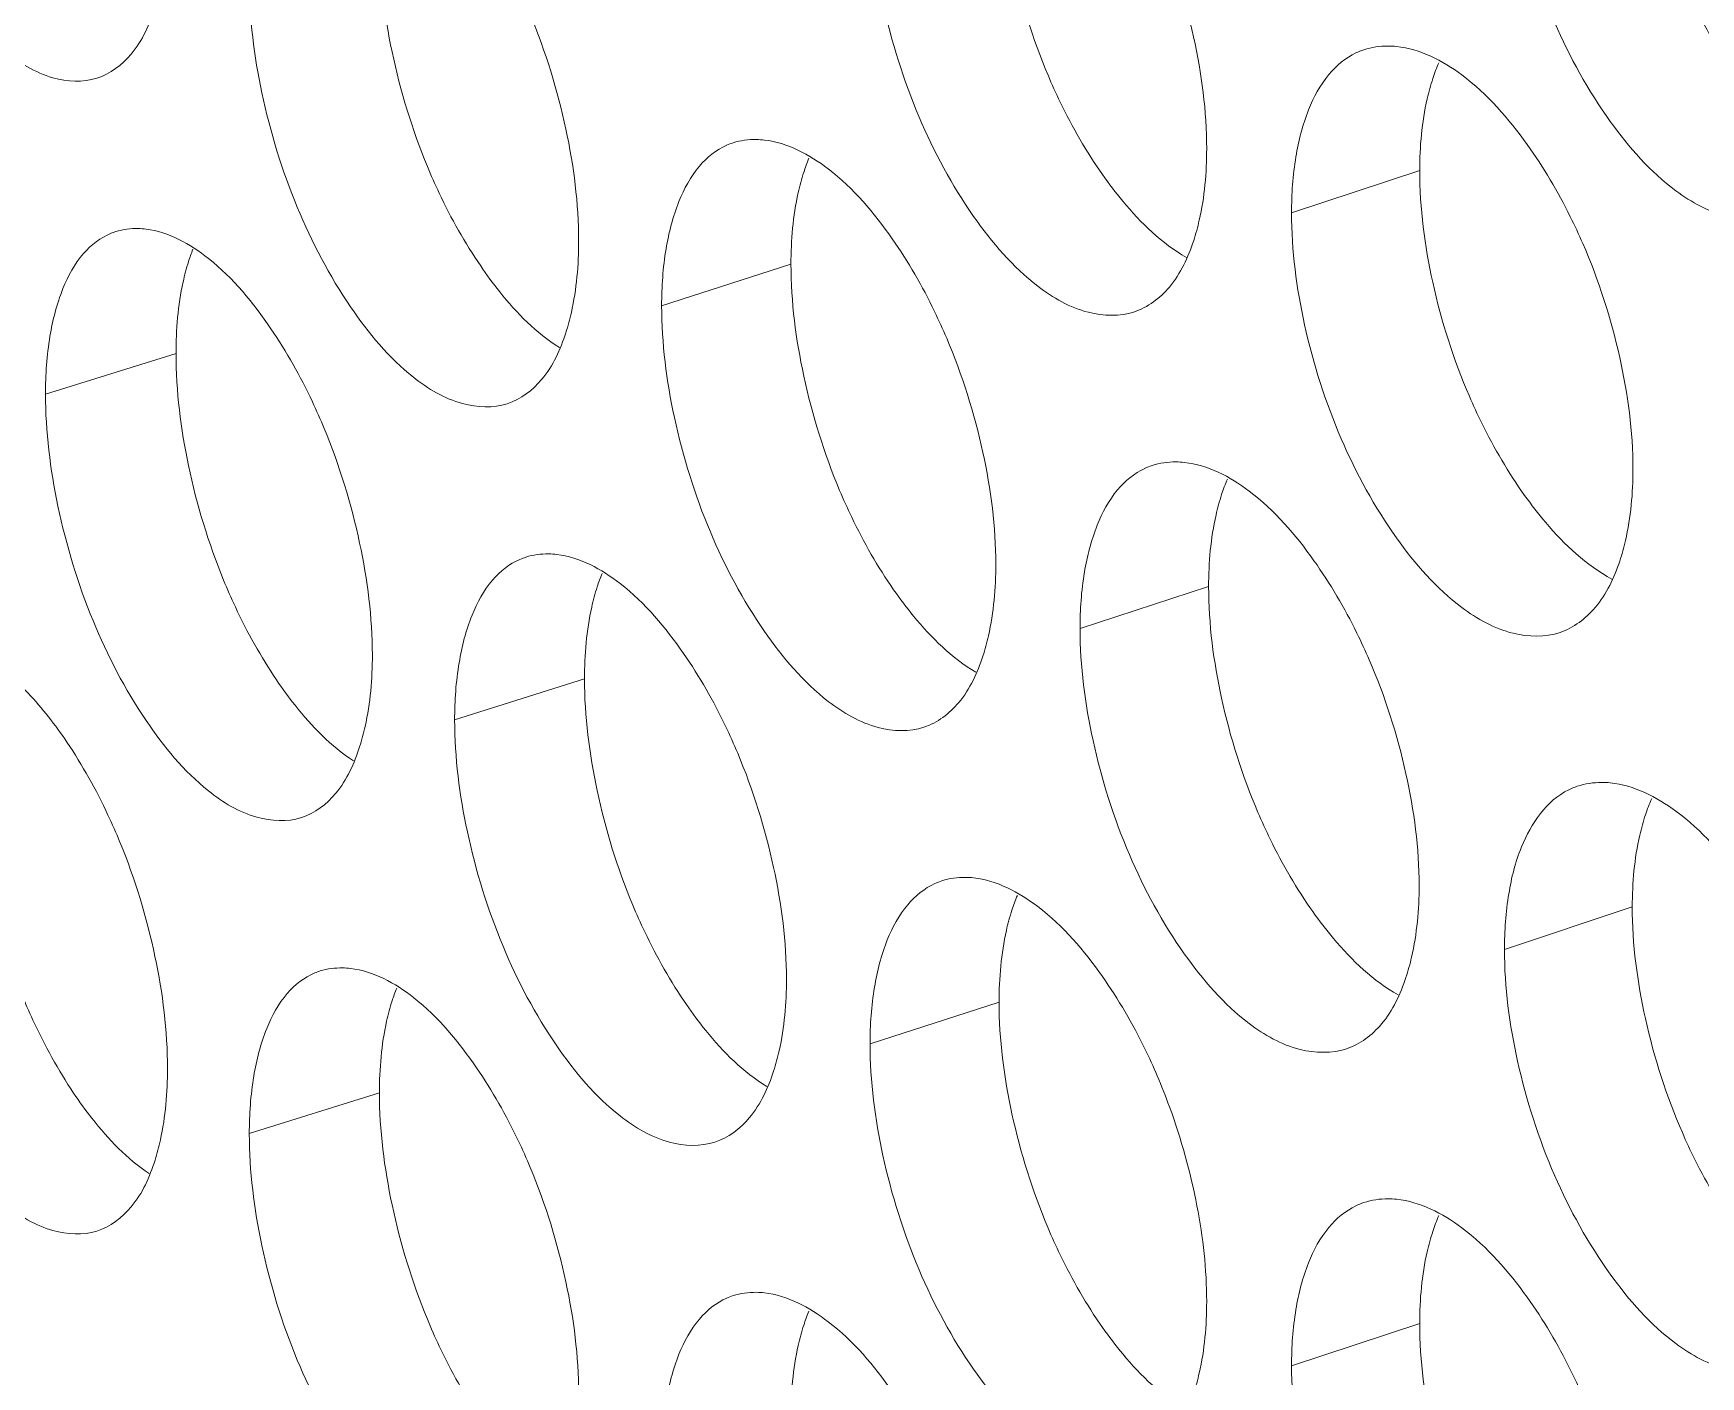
# Model space of a CAD drawing. Header units: millimetres. Extents: x 1177 to 4147, y 93 to 2194.
# Drawn here: x 2502.84 to 2514.23, y 1053.9 to 1063.08 of the extents above; entities that cross this region are included whole.
import ezdxf

# ---------------------------------------------------------------- set-up
doc = ezdxf.new("R2010")
doc.units = ezdxf.units.MM
doc.header["$LTSCALE"] = 0.1
doc.layers.get('0').update_dxf_attribs({"lineweight": 13})
doc.layers.add('标注', color=251, linetype='Continuous', lineweight=9)

# ---------------------------------------------------------------- blocks, each defined once
blk = doc.blocks.new('02')
at = {"layer": '标注'}
for p, q in [((4358.144, 1108.614), (4356.893, 1108.201)), ((4358.144, 1108.614), (4356.893, 1108.201)), ((4352.008, 1107.7), (4350.746, 1107.295)), ((4346.007, 1106.829), (4344.733, 1106.433)), ((4356.084, 1104.555), (4354.829, 1104.144)), ((4349.993, 1103.655), (4348.726, 1103.253)), ((4360.218, 1101.429), (4358.971, 1101.012)), ((4354.039, 1100.5), (4352.78, 1100.092)), ((4347.992, 1099.615), (4346.722, 1099.216)), ((4358.144, 1097.364), (4356.893, 1096.951))]:
    blk.add_line(p, q, dxfattribs=at)
for centre, radius, start, end in [((4357.817, 1109.139), 0.689, 108.3587, 115.3644), ((4357.817, 1109.139), 0.689, 108.3587, 115.3644), ((4351.646, 1108.256), 0.661, 107.8363, 113.7), ((4353.87, 1108.037), 1.825, 157.5283, 162.138), ((4345.609, 1107.415), 0.633, 107.3212, 111.9576), ((4347.904, 1107.164), 1.862, 158.5276, 162.4554), ((4355.745, 1105.09), 0.68, 108.1838, 114.818), ((4349.619, 1104.221), 0.651, 107.6638, 113.1281), ((4351.866, 1103.991), 1.837, 157.8589, 162.2429), ((4359.904, 1101.943), 0.699, 108.5345, 115.9025), ((4353.688, 1101.045), 0.67, 108.0096, 114.2633), ((4355.89, 1100.838), 1.814, 157.2003, 162.034), ((4347.607, 1100.191), 0.642, 107.4921, 112.5473), ((4349.877, 1099.95), 1.849, 158.192, 162.3487), ((4350.072, 1097.425), 5.992, 20.0336, 23.1528), ((4357.817, 1097.889), 0.689, 108.3587, 115.3644), ((4351.646, 1097.006), 0.661, 107.8363, 113.7), ((4353.87, 1096.787), 1.825, 157.5283, 162.138)]:
    blk.add_arc(centre, radius, start, end, dxfattribs=at)
for points, knots in [([(4358.971, 1112.262), (4358.971, 1111.896), (4359.072, 1111.14), (4359.418, 1110.063), (4359.938, 1109.123), (4360.395, 1108.602), (4360.644, 1108.417)], [0, 0, 0, 0, 0.254863, 0.526363, 0.783591, 1, 1, 1, 1]), ([(4354.039, 1111.75), (4354.039, 1111.384), (4354.138, 1110.628), (4354.365, 1109.903), (4354.517, 1109.544)], [0, 0, 0, 0, 0.484416, 1, 1, 1, 1]), ([(4354.039, 1111.75), (4354.039, 1111.384), (4354.138, 1110.628), (4354.365, 1109.903), (4354.517, 1109.544)], [0, 0, 0, 0, 0.484416, 1, 1, 1, 1]), ([(4352.78, 1111.342), (4352.78, 1110.976), (4352.879, 1110.22), (4353.217, 1109.142), (4353.725, 1108.198), (4354.173, 1107.673), (4354.418, 1107.485)], [0, 0, 0, 0, 0.255445, 0.527438, 0.784592, 1, 1, 1, 1]), ([(4352.78, 1111.342), (4352.78, 1110.976), (4352.879, 1110.22), (4353.217, 1109.142), (4353.725, 1108.198), (4354.173, 1107.673), (4354.418, 1107.485)], [0, 0, 0, 0, 0.255445, 0.527438, 0.784592, 1, 1, 1, 1]), ([(4356.065, 1108.827), (4356.065, 1109.193), (4355.965, 1109.949), (4355.735, 1110.673), (4355.582, 1111.031)], [0, 0, 0, 0, 0.484243, 1, 1, 1, 1]), ([(4356.065, 1108.827), (4356.065, 1109.193), (4355.965, 1109.949), (4355.735, 1110.673), (4355.582, 1111.031)], [0, 0, 0, 0, 0.484243, 1, 1, 1, 1]), ([(4347.992, 1110.865), (4347.992, 1110.498), (4348.089, 1109.742), (4348.311, 1109.015), (4348.46, 1108.655)], [0, 0, 0, 0, 0.484532, 1, 1, 1, 1]), ([(4346.722, 1110.466), (4346.722, 1110.099), (4346.819, 1109.343), (4347.149, 1108.263), (4347.646, 1107.316), (4348.084, 1106.787), (4348.324, 1106.597)], [0, 0, 0, 0, 0.256026, 0.528509, 0.78559, 1, 1, 1, 1]), ([(4360.707, 1110.476), (4360.745, 1110.388), (4360.901, 1110.053), (4361.09, 1109.733), (4361.249, 1109.511)], [0, 0, 0, 0, 0.2597, 1, 1, 1, 1]), ([(4345.235, 1109.515), (4345.365, 1109.556), (4345.625, 1109.756), (4345.75, 1110.044), (4345.802, 1110.207)], [0, 0, 0, 0, 0.444646, 1, 1, 1, 1]), ([(4349.936, 1107.928), (4349.936, 1108.294), (4349.838, 1109.05), (4349.614, 1109.775), (4349.463, 1110.135)], [0, 0, 0, 0, 0.48436, 1, 1, 1, 1]), ([(4344.336, 1109.779), (4344.475, 1109.667), (4344.755, 1109.492), (4345.098, 1109.473), (4345.235, 1109.515)], [0, 0, 0, 0, 0.555309, 1, 1, 1, 1]), ([(4357.522, 1109.762), (4357.42, 1109.713), (4357.225, 1109.549), (4357.034, 1109.188), (4356.916, 1108.726), (4356.893, 1108.384), (4356.893, 1108.201)], [0, 0, 0, 0, 0.192296, 0.418401, 0.687759, 1, 1, 1, 1]), ([(4357.522, 1109.762), (4357.42, 1109.713), (4357.225, 1109.549), (4357.034, 1109.188), (4356.916, 1108.726), (4356.893, 1108.384), (4356.893, 1108.201)], [0, 0, 0, 0, 0.192296, 0.418401, 0.687759, 1, 1, 1, 1]), ([(4357.918, 1109.825), (4357.89, 1109.828), (4357.784, 1109.834), (4357.675, 1109.818), (4357.6, 1109.793)], [0, 0, 0, 0, 0.258817, 1, 1, 1, 1]), ([(4357.918, 1109.825), (4357.89, 1109.828), (4357.784, 1109.834), (4357.675, 1109.818), (4357.6, 1109.793)], [0, 0, 0, 0, 0.258817, 1, 1, 1, 1]), ([(4359.192, 1108.869), (4359.011, 1109.121), (4358.656, 1109.537), (4358.148, 1109.801), (4357.918, 1109.825)], [0, 0, 0, 0, 0.572892, 1, 1, 1, 1]), ([(4359.192, 1108.869), (4359.011, 1109.121), (4358.656, 1109.537), (4358.148, 1109.801), (4357.918, 1109.825)], [0, 0, 0, 0, 0.572892, 1, 1, 1, 1]), ([(4354.517, 1109.544), (4354.554, 1109.456), (4354.707, 1109.12), (4354.891, 1108.799), (4355.048, 1108.575)], [0, 0, 0, 0, 0.259967, 1, 1, 1, 1]), ([(4354.517, 1109.544), (4354.554, 1109.456), (4354.707, 1109.12), (4354.891, 1108.799), (4355.048, 1108.575)], [0, 0, 0, 0, 0.259967, 1, 1, 1, 1]), ([(4358.272, 1109.512), (4358.25, 1109.447), (4358.17, 1109.154), (4358.144, 1108.849), (4358.144, 1108.614)], [0, 0, 0, 0, 0.226721, 1, 1, 1, 1]), ([(4358.272, 1109.512), (4358.25, 1109.447), (4358.17, 1109.154), (4358.144, 1108.849), (4358.144, 1108.614)], [0, 0, 0, 0, 0.226721, 1, 1, 1, 1]), ([(4351.749, 1108.912), (4351.723, 1108.915), (4351.62, 1108.922), (4351.516, 1108.908), (4351.444, 1108.885)], [0, 0, 0, 0, 0.258928, 1, 1, 1, 1]), ([(4352.996, 1107.948), (4352.819, 1108.201), (4352.475, 1108.616), (4351.975, 1108.886), (4351.749, 1108.912)], [0, 0, 0, 0, 0.575082, 1, 1, 1, 1]), ([(4359.735, 1107.903), (4359.697, 1107.991), (4359.541, 1108.326), (4359.352, 1108.647), (4359.192, 1108.869)], [0, 0, 0, 0, 0.259679, 1, 1, 1, 1]), ([(4359.735, 1107.903), (4359.697, 1107.991), (4359.541, 1108.326), (4359.352, 1108.647), (4359.192, 1108.869)], [0, 0, 0, 0, 0.259679, 1, 1, 1, 1]), ([(4351.381, 1108.861), (4351.278, 1108.816), (4351.081, 1108.655), (4350.888, 1108.293), (4350.769, 1107.827), (4350.746, 1107.481), (4350.746, 1107.295)], [0, 0, 0, 0, 0.1898, 0.414696, 0.684955, 1, 1, 1, 1]), ([(4355.938, 1107.931), (4355.959, 1107.996), (4356.039, 1108.288), (4356.065, 1108.593), (4356.065, 1108.827)], [0, 0, 0, 0, 0.226657, 1, 1, 1, 1]), ([(4355.938, 1107.931), (4355.959, 1107.996), (4356.039, 1108.288), (4356.065, 1108.593), (4356.065, 1108.827)], [0, 0, 0, 0, 0.226657, 1, 1, 1, 1]), ([(4348.46, 1108.655), (4348.496, 1108.567), (4348.645, 1108.23), (4348.826, 1107.908), (4348.98, 1107.683)], [0, 0, 0, 0, 0.260232, 1, 1, 1, 1]), ([(4352.133, 1108.597), (4352.112, 1108.532), (4352.034, 1108.239), (4352.008, 1107.934), (4352.008, 1107.7)], [0, 0, 0, 0, 0.226307, 1, 1, 1, 1]), ([(4355.048, 1108.575), (4355.111, 1108.486), (4355.343, 1108.181), (4355.627, 1107.904), (4355.867, 1107.767)], [0, 0, 0, 0, 0.282202, 1, 1, 1, 1]), ([(4355.048, 1108.575), (4355.111, 1108.486), (4355.343, 1108.181), (4355.627, 1107.904), (4355.867, 1107.767)], [0, 0, 0, 0, 0.282202, 1, 1, 1, 1]), ([(4358.144, 1108.614), (4358.144, 1108.248), (4358.244, 1107.493), (4358.474, 1106.769), (4358.629, 1106.411)], [0, 0, 0, 0, 0.484339, 1, 1, 1, 1]), ([(4358.144, 1108.614), (4358.144, 1108.248), (4358.244, 1107.493), (4358.474, 1106.769), (4358.629, 1106.411)], [0, 0, 0, 0, 0.484339, 1, 1, 1, 1]), ([(4360.644, 1108.417), (4360.796, 1108.304), (4361.102, 1108.132), (4361.467, 1108.127), (4361.612, 1108.176)], [0, 0, 0, 0, 0.550741, 1, 1, 1, 1]), ([(4356.893, 1108.201), (4356.893, 1107.835), (4356.993, 1107.079), (4357.336, 1106.001), (4357.852, 1105.059), (4358.306, 1104.537), (4358.554, 1104.351)], [0, 0, 0, 0, 0.255058, 0.526721, 0.783925, 1, 1, 1, 1]), ([(4356.893, 1108.201), (4356.893, 1107.835), (4356.993, 1107.079), (4357.336, 1106.001), (4357.852, 1105.059), (4358.306, 1104.537), (4358.554, 1104.351)], [0, 0, 0, 0, 0.255058, 0.526721, 0.783925, 1, 1, 1, 1]), ([(4345.373, 1108.002), (4345.27, 1107.96), (4345.069, 1107.804), (4344.876, 1107.441), (4344.756, 1106.972), (4344.733, 1106.621), (4344.733, 1106.433)], [0, 0, 0, 0, 0.187225, 0.410841, 0.682034, 1, 1, 1, 1]), ([(4345.714, 1108.043), (4345.689, 1108.046), (4345.59, 1108.054), (4345.49, 1108.041), (4345.421, 1108.019)], [0, 0, 0, 0, 0.259055, 1, 1, 1, 1]), ([(4346.933, 1107.07), (4346.761, 1107.323), (4346.426, 1107.739), (4345.936, 1108.015), (4345.714, 1108.043)], [0, 0, 0, 0, 0.577332, 1, 1, 1, 1]), ([(4349.811, 1107.032), (4349.832, 1107.097), (4349.911, 1107.389), (4349.936, 1107.694), (4349.936, 1107.928)], [0, 0, 0, 0, 0.226242, 1, 1, 1, 1]), ([(4353.528, 1106.978), (4353.49, 1107.066), (4353.338, 1107.402), (4353.153, 1107.724), (4352.996, 1107.948)], [0, 0, 0, 0, 0.259945, 1, 1, 1, 1]), ([(4355.359, 1107.236), (4355.492, 1107.279), (4355.754, 1107.479), (4355.884, 1107.769), (4355.938, 1107.931)], [0, 0, 0, 0, 0.449251, 1, 1, 1, 1]), ([(4355.359, 1107.236), (4355.492, 1107.279), (4355.754, 1107.479), (4355.884, 1107.769), (4355.938, 1107.931)], [0, 0, 0, 0, 0.449251, 1, 1, 1, 1]), ([(4360.225, 1105.701), (4360.225, 1106.067), (4360.123, 1106.822), (4359.891, 1107.546), (4359.735, 1107.903)], [0, 0, 0, 0, 0.484165, 1, 1, 1, 1]), ([(4360.225, 1105.701), (4360.225, 1106.067), (4360.123, 1106.822), (4359.891, 1107.546), (4359.735, 1107.903)], [0, 0, 0, 0, 0.484165, 1, 1, 1, 1]), ([(4346.129, 1107.725), (4346.108, 1107.66), (4346.031, 1107.367), (4346.007, 1107.063), (4346.007, 1106.829)], [0, 0, 0, 0, 0.225897, 1, 1, 1, 1]), ([(4348.98, 1107.683), (4349.038, 1107.597), (4349.258, 1107.299), (4349.523, 1107.028), (4349.749, 1106.887)], [0, 0, 0, 0, 0.281347, 1, 1, 1, 1]), ([(4352.008, 1107.7), (4352.008, 1107.334), (4352.107, 1106.578), (4352.332, 1105.852), (4352.483, 1105.493)], [0, 0, 0, 0, 0.484455, 1, 1, 1, 1]), ([(4354.418, 1107.485), (4354.565, 1107.373), (4354.861, 1107.199), (4355.217, 1107.189), (4355.359, 1107.236)], [0, 0, 0, 0, 0.552376, 1, 1, 1, 1]), ([(4354.418, 1107.485), (4354.565, 1107.373), (4354.861, 1107.199), (4355.217, 1107.189), (4355.359, 1107.236)], [0, 0, 0, 0, 0.552376, 1, 1, 1, 1]), ([(4350.746, 1107.295), (4350.746, 1106.929), (4350.844, 1106.173), (4351.18, 1105.094), (4351.684, 1104.149), (4352.128, 1103.623), (4352.372, 1103.434)], [0, 0, 0, 0, 0.255639, 0.527795, 0.784925, 1, 1, 1, 1]), ([(4347.454, 1106.096), (4347.417, 1106.184), (4347.268, 1106.521), (4347.087, 1106.845), (4346.933, 1107.07)], [0, 0, 0, 0, 0.260211, 1, 1, 1, 1]), ([(4349.24, 1106.339), (4349.371, 1106.381), (4349.632, 1106.581), (4349.759, 1106.87), (4349.811, 1107.032)], [0, 0, 0, 0, 0.446528, 1, 1, 1, 1]), ([(4354.007, 1104.773), (4354.007, 1105.139), (4353.908, 1105.894), (4353.68, 1106.619), (4353.528, 1106.978)], [0, 0, 0, 0, 0.484282, 1, 1, 1, 1]), ([(4346.007, 1106.829), (4346.007, 1106.462), (4346.102, 1105.706), (4346.323, 1104.979), (4346.471, 1104.618)], [0, 0, 0, 0, 0.484571, 1, 1, 1, 1]), ([(4348.324, 1106.597), (4348.466, 1106.485), (4348.753, 1106.31), (4349.101, 1106.295), (4349.24, 1106.339)], [0, 0, 0, 0, 0.554103, 1, 1, 1, 1]), ([(4344.733, 1106.433), (4344.733, 1106.067), (4344.829, 1105.31), (4345.156, 1104.229), (4345.649, 1103.282), (4346.084, 1102.752), (4346.323, 1102.561)], [0, 0, 0, 0, 0.256219, 0.528865, 0.785923, 1, 1, 1, 1]), ([(4358.629, 1106.411), (4358.667, 1106.323), (4358.821, 1105.987), (4359.009, 1105.667), (4359.168, 1105.444)], [0, 0, 0, 0, 0.259789, 1, 1, 1, 1]), ([(4358.629, 1106.411), (4358.667, 1106.323), (4358.821, 1105.987), (4359.009, 1105.667), (4359.168, 1105.444)], [0, 0, 0, 0, 0.259789, 1, 1, 1, 1]), ([(4347.923, 1103.888), (4347.923, 1104.254), (4347.825, 1105.009), (4347.603, 1105.736), (4347.454, 1106.096)], [0, 0, 0, 0, 0.484398, 1, 1, 1, 1]), ([(4355.46, 1105.707), (4355.358, 1105.659), (4355.162, 1105.496), (4354.971, 1105.135), (4354.852, 1104.671), (4354.829, 1104.328), (4354.829, 1104.144)], [0, 0, 0, 0, 0.191473, 0.417182, 0.686837, 1, 1, 1, 1]), ([(4355.847, 1105.766), (4355.82, 1105.769), (4355.714, 1105.775), (4355.608, 1105.76), (4355.533, 1105.736)], [0, 0, 0, 0, 0.258853, 1, 1, 1, 1]), ([(4357.112, 1104.807), (4356.932, 1105.06), (4356.581, 1105.475), (4356.076, 1105.741), (4355.847, 1105.766)], [0, 0, 0, 0, 0.573616, 1, 1, 1, 1]), ([(4360.096, 1104.804), (4360.118, 1104.869), (4360.198, 1105.162), (4360.225, 1105.467), (4360.225, 1105.701)], [0, 0, 0, 0, 0.226935, 1, 1, 1, 1]), ([(4360.096, 1104.804), (4360.118, 1104.869), (4360.198, 1105.162), (4360.225, 1105.467), (4360.225, 1105.701)], [0, 0, 0, 0, 0.226935, 1, 1, 1, 1]), ([(4352.483, 1105.493), (4352.52, 1105.405), (4352.671, 1105.069), (4352.855, 1104.747), (4353.01, 1104.523)], [0, 0, 0, 0, 0.260055, 1, 1, 1, 1]), ([(4356.211, 1105.452), (4356.189, 1105.387), (4356.11, 1105.094), (4356.084, 1104.789), (4356.084, 1104.555)], [0, 0, 0, 0, 0.226582, 1, 1, 1, 1]), ([(4359.168, 1105.444), (4359.233, 1105.354), (4359.473, 1105.042), (4359.769, 1104.762), (4360.019, 1104.628)], [0, 0, 0, 0, 0.282708, 1, 1, 1, 1]), ([(4359.168, 1105.444), (4359.233, 1105.354), (4359.473, 1105.042), (4359.769, 1104.762), (4360.019, 1104.628)], [0, 0, 0, 0, 0.282708, 1, 1, 1, 1]), ([(4349.363, 1104.82), (4349.26, 1104.776), (4349.062, 1104.616), (4348.869, 1104.255), (4348.75, 1103.787), (4348.726, 1103.44), (4348.726, 1103.253)], [0, 0, 0, 0, 0.188951, 0.413428, 0.683995, 1, 1, 1, 1]), ([(4349.722, 1104.868), (4349.696, 1104.871), (4349.595, 1104.878), (4349.493, 1104.864), (4349.421, 1104.842)], [0, 0, 0, 0, 0.258969, 1, 1, 1, 1]), ([(4350.96, 1103.901), (4350.785, 1104.153), (4350.444, 1104.569), (4349.948, 1104.841), (4349.722, 1104.868)], [0, 0, 0, 0, 0.575826, 1, 1, 1, 1]), ([(4357.651, 1103.84), (4357.613, 1103.928), (4357.458, 1104.263), (4357.271, 1104.584), (4357.112, 1104.807)], [0, 0, 0, 0, 0.259768, 1, 1, 1, 1]), ([(4359.513, 1104.107), (4359.646, 1104.152), (4359.909, 1104.352), (4360.042, 1104.642), (4360.096, 1104.804)], [0, 0, 0, 0, 0.451001, 1, 1, 1, 1]), ([(4359.513, 1104.107), (4359.646, 1104.152), (4359.909, 1104.352), (4360.042, 1104.642), (4360.096, 1104.804)], [0, 0, 0, 0, 0.451001, 1, 1, 1, 1]), ([(4353.881, 1103.876), (4353.902, 1103.941), (4353.981, 1104.234), (4354.007, 1104.539), (4354.007, 1104.773)], [0, 0, 0, 0, 0.226518, 1, 1, 1, 1]), ([(4346.471, 1104.618), (4346.507, 1104.53), (4346.655, 1104.193), (4346.834, 1103.87), (4346.987, 1103.645)], [0, 0, 0, 0, 0.26032, 1, 1, 1, 1]), ([(4350.117, 1104.552), (4350.096, 1104.486), (4350.018, 1104.194), (4349.993, 1103.889), (4349.993, 1103.655)], [0, 0, 0, 0, 0.226169, 1, 1, 1, 1]), ([(4353.01, 1104.523), (4353.072, 1104.435), (4353.3, 1104.132), (4353.577, 1103.857), (4353.813, 1103.718)], [0, 0, 0, 0, 0.28193, 1, 1, 1, 1]), ([(4356.084, 1104.555), (4356.084, 1104.189), (4356.183, 1103.433), (4356.412, 1102.708), (4356.565, 1102.35)], [0, 0, 0, 0, 0.484378, 1, 1, 1, 1]), ([(4358.554, 1104.351), (4358.704, 1104.239), (4359.007, 1104.066), (4359.369, 1104.059), (4359.513, 1104.107)], [0, 0, 0, 0, 0.551276, 1, 1, 1, 1]), ([(4358.554, 1104.351), (4358.704, 1104.239), (4359.007, 1104.066), (4359.369, 1104.059), (4359.513, 1104.107)], [0, 0, 0, 0, 0.551276, 1, 1, 1, 1]), ([(4344.942, 1103.037), (4344.829, 1103.205), (4344.599, 1103.502), (4344.213, 1103.843), (4343.82, 1104.026), (4343.554, 1104.024), (4343.443, 1103.99)], [0, 0, 0, 0, 0.323685, 0.595295, 0.814917, 1, 1, 1, 1]), ([(4354.829, 1104.144), (4354.829, 1103.778), (4354.929, 1103.022), (4355.269, 1101.944), (4355.781, 1101.001), (4356.232, 1100.478), (4356.479, 1100.291)], [0, 0, 0, 0, 0.255252, 0.52708, 0.784259, 1, 1, 1, 1]), ([(4347.799, 1102.992), (4347.82, 1103.057), (4347.897, 1103.349), (4347.923, 1103.654), (4347.923, 1103.888)], [0, 0, 0, 0, 0.226105, 1, 1, 1, 1]), ([(4351.488, 1102.929), (4351.451, 1103.017), (4351.299, 1103.354), (4351.116, 1103.676), (4350.96, 1103.901)], [0, 0, 0, 0, 0.260034, 1, 1, 1, 1]), ([(4353.305, 1103.182), (4353.437, 1103.225), (4353.698, 1103.425), (4353.828, 1103.714), (4353.881, 1103.876)], [0, 0, 0, 0, 0.448356, 1, 1, 1, 1]), ([(4358.138, 1101.637), (4358.138, 1102.003), (4358.037, 1102.758), (4357.806, 1103.482), (4357.651, 1103.84)], [0, 0, 0, 0, 0.484204, 1, 1, 1, 1]), ([(4346.987, 1103.645), (4347.044, 1103.56), (4347.259, 1103.265), (4347.519, 1102.996), (4347.74, 1102.854)], [0, 0, 0, 0, 0.281036, 1, 1, 1, 1]), ([(4349.993, 1103.655), (4349.993, 1103.289), (4350.09, 1102.533), (4350.314, 1101.806), (4350.464, 1101.447)], [0, 0, 0, 0, 0.484494, 1, 1, 1, 1]), ([(4352.372, 1103.434), (4352.517, 1103.322), (4352.81, 1103.148), (4353.164, 1103.136), (4353.305, 1103.182)], [0, 0, 0, 0, 0.552941, 1, 1, 1, 1]), ([(4348.726, 1103.253), (4348.726, 1102.887), (4348.824, 1102.131), (4349.157, 1101.051), (4349.657, 1100.105), (4350.098, 1099.578), (4350.341, 1099.388)], [0, 0, 0, 0, 0.255833, 0.528153, 0.785258, 1, 1, 1, 1]), ([(4345.459, 1102.061), (4345.422, 1102.15), (4345.274, 1102.487), (4345.095, 1102.811), (4344.942, 1103.037)], [0, 0, 0, 0, 0.260299, 1, 1, 1, 1]), ([(4347.23, 1102.3), (4347.361, 1102.341), (4347.621, 1102.541), (4347.747, 1102.83), (4347.799, 1102.992)], [0, 0, 0, 0, 0.445594, 1, 1, 1, 1]), ([(4351.964, 1100.723), (4351.964, 1101.089), (4351.866, 1101.845), (4351.639, 1102.57), (4351.488, 1102.929)], [0, 0, 0, 0, 0.484321, 1, 1, 1, 1]), ([(4346.323, 1102.561), (4346.463, 1102.449), (4346.747, 1102.274), (4347.092, 1102.256), (4347.23, 1102.3)], [0, 0, 0, 0, 0.554701, 1, 1, 1, 1]), ([(4359.598, 1102.572), (4359.381, 1102.466), (4359.133, 1102.096), (4358.996, 1101.537), (4358.971, 1101.194), (4358.971, 1101.012)], [0, 0, 0, 0, 0.415426, 0.686428, 1, 1, 1, 1]), ([(4360.004, 1102.639), (4359.976, 1102.642), (4359.867, 1102.647), (4359.758, 1102.631), (4359.681, 1102.606)], [0, 0, 0, 0, 0.258783, 1, 1, 1, 1]), ([(4361.287, 1101.686), (4361.104, 1101.938), (4360.746, 1102.353), (4360.235, 1102.615), (4360.004, 1102.639)], [0, 0, 0, 0, 0.572175, 1, 1, 1, 1]), ([(4356.565, 1102.35), (4356.603, 1102.262), (4356.757, 1101.926), (4356.943, 1101.605), (4357.101, 1101.382)], [0, 0, 0, 0, 0.259878, 1, 1, 1, 1]), ([(4360.347, 1102.327), (4360.325, 1102.262), (4360.245, 1101.969), (4360.218, 1101.663), (4360.218, 1101.429)], [0, 0, 0, 0, 0.22686, 1, 1, 1, 1]), ([(4345.924, 1099.852), (4345.924, 1100.218), (4345.828, 1100.974), (4345.607, 1101.701), (4345.459, 1102.061)], [0, 0, 0, 0, 0.484437, 1, 1, 1, 1]), ([(4353.791, 1101.712), (4353.764, 1101.715), (4353.66, 1101.721), (4353.554, 1101.707), (4353.481, 1101.683)], [0, 0, 0, 0, 0.25889, 1, 1, 1, 1]), ([(4355.047, 1100.75), (4354.868, 1101.003), (4354.52, 1101.418), (4354.018, 1101.686), (4353.791, 1101.712)], [0, 0, 0, 0, 0.574346, 1, 1, 1, 1]), ([(4353.413, 1101.656), (4353.311, 1101.61), (4353.114, 1101.448), (4352.922, 1101.087), (4352.804, 1100.622), (4352.78, 1100.277), (4352.78, 1100.092)], [0, 0, 0, 0, 0.190641, 0.415947, 0.685903, 1, 1, 1, 1]), ([(4358.009, 1100.74), (4358.031, 1100.805), (4358.111, 1101.097), (4358.138, 1101.403), (4358.138, 1101.637)], [0, 0, 0, 0, 0.226796, 1, 1, 1, 1]), ([(4350.464, 1101.447), (4350.501, 1101.358), (4350.651, 1101.022), (4350.833, 1100.7), (4350.988, 1100.476)], [0, 0, 0, 0, 0.260144, 1, 1, 1, 1]), ([(4354.165, 1101.397), (4354.143, 1101.332), (4354.065, 1101.039), (4354.039, 1100.734), (4354.039, 1100.5)], [0, 0, 0, 0, 0.226444, 1, 1, 1, 1]), ([(4357.101, 1101.382), (4357.164, 1101.293), (4357.401, 1100.984), (4357.691, 1100.705), (4357.935, 1100.57)], [0, 0, 0, 0, 0.282461, 1, 1, 1, 1]), ([(4360.218, 1101.429), (4360.218, 1101.063), (4360.319, 1100.307), (4360.551, 1099.584), (4360.707, 1099.226)], [0, 0, 0, 0, 0.484301, 1, 1, 1, 1]), ([(4358.971, 1101.012), (4358.971, 1100.646), (4359.072, 1099.89), (4359.418, 1098.813), (4359.938, 1097.873), (4360.395, 1097.352), (4360.644, 1097.167)], [0, 0, 0, 0, 0.254863, 0.526363, 0.783591, 1, 1, 1, 1]), ([(4347.36, 1100.784), (4347.258, 1100.741), (4347.058, 1100.583), (4346.865, 1100.221), (4346.746, 1099.752), (4346.722, 1099.403), (4346.722, 1099.216)], [0, 0, 0, 0, 0.188092, 0.412143, 0.683021, 1, 1, 1, 1]), ([(4347.711, 1100.828), (4347.685, 1100.831), (4347.585, 1100.838), (4347.484, 1100.825), (4347.414, 1100.803)], [0, 0, 0, 0, 0.259011, 1, 1, 1, 1]), ([(4348.939, 1099.858), (4348.766, 1100.111), (4348.428, 1100.527), (4347.935, 1100.801), (4347.711, 1100.828)], [0, 0, 0, 0, 0.576575, 1, 1, 1, 1]), ([(4355.582, 1099.781), (4355.544, 1099.869), (4355.391, 1100.205), (4355.204, 1100.527), (4355.047, 1100.75)], [0, 0, 0, 0, 0.259857, 1, 1, 1, 1]), ([(4357.429, 1100.044), (4357.562, 1100.088), (4357.824, 1100.288), (4357.956, 1100.578), (4358.009, 1100.74)], [0, 0, 0, 0, 0.450132, 1, 1, 1, 1]), ([(4344.496, 1100.586), (4344.532, 1100.498), (4344.679, 1100.161), (4344.857, 1099.837), (4345.008, 1099.611)], [0, 0, 0, 0, 0.260408, 1, 1, 1, 1]), ([(4351.839, 1099.827), (4351.86, 1099.892), (4351.939, 1100.184), (4351.964, 1100.489), (4351.964, 1100.723)], [0, 0, 0, 0, 0.22638, 1, 1, 1, 1]), ([(4348.115, 1100.511), (4348.095, 1100.446), (4348.017, 1100.153), (4347.992, 1099.848), (4347.992, 1099.615)], [0, 0, 0, 0, 0.226033, 1, 1, 1, 1]), ([(4350.988, 1100.476), (4351.048, 1100.389), (4351.271, 1100.088), (4351.543, 1099.815), (4351.774, 1099.675)], [0, 0, 0, 0, 0.281645, 1, 1, 1, 1]), ([(4354.039, 1100.5), (4354.039, 1100.134), (4354.138, 1099.378), (4354.365, 1098.653), (4354.517, 1098.294)], [0, 0, 0, 0, 0.484416, 1, 1, 1, 1]), ([(4356.479, 1100.291), (4356.627, 1100.179), (4356.927, 1100.005), (4357.286, 1099.997), (4357.429, 1100.044)], [0, 0, 0, 0, 0.551821, 1, 1, 1, 1]), ([(4352.78, 1100.092), (4352.78, 1099.726), (4352.879, 1098.97), (4353.217, 1097.892), (4353.725, 1096.948), (4354.173, 1096.423), (4354.418, 1096.235)], [0, 0, 0, 0, 0.255445, 0.527438, 0.784592, 1, 1, 1, 1]), ([(4345.802, 1098.957), (4345.822, 1099.022), (4345.899, 1099.314), (4345.924, 1099.618), (4345.924, 1099.852)], [0, 0, 0, 0, 0.225969, 1, 1, 1, 1]), ([(4349.463, 1098.885), (4349.427, 1098.974), (4349.276, 1099.31), (4349.094, 1099.633), (4348.939, 1099.858)], [0, 0, 0, 0, 0.260123, 1, 1, 1, 1]), ([(4351.265, 1099.133), (4351.396, 1099.175), (4351.657, 1099.375), (4351.786, 1099.664), (4351.839, 1099.827)], [0, 0, 0, 0, 0.447449, 1, 1, 1, 1]), ([(4345.008, 1099.611), (4345.065, 1099.527), (4345.275, 1099.236), (4345.529, 1098.968), (4345.746, 1098.826)], [0, 0, 0, 0, 0.280712, 1, 1, 1, 1]), ([(4347.992, 1099.615), (4347.992, 1099.248), (4348.089, 1098.492), (4348.311, 1097.765), (4348.46, 1097.405)], [0, 0, 0, 0, 0.484532, 1, 1, 1, 1]), ([(4356.065, 1097.577), (4356.065, 1097.89), (4355.991, 1098.537), (4355.817, 1099.163), (4355.702, 1099.478)], [0, 0, 0, 0, 0.482715, 1, 1, 1, 1]), ([(4350.341, 1099.388), (4350.484, 1099.276), (4350.774, 1099.102), (4351.125, 1099.088), (4351.265, 1099.133)], [0, 0, 0, 0, 0.553517, 1, 1, 1, 1]), ([(4346.722, 1099.216), (4346.722, 1098.849), (4346.819, 1098.093), (4347.149, 1097.013), (4347.646, 1096.066), (4348.084, 1095.537), (4348.324, 1095.347)], [0, 0, 0, 0, 0.256026, 0.528509, 0.78559, 1, 1, 1, 1]), ([(4360.707, 1099.226), (4360.745, 1099.138), (4360.901, 1098.803), (4361.09, 1098.483), (4361.249, 1098.261)], [0, 0, 0, 0, 0.2597, 1, 1, 1, 1]), ([(4345.235, 1098.265), (4345.365, 1098.306), (4345.625, 1098.506), (4345.75, 1098.794), (4345.802, 1098.957)], [0, 0, 0, 0, 0.444646, 1, 1, 1, 1]), ([(4349.936, 1096.678), (4349.936, 1097.044), (4349.838, 1097.8), (4349.614, 1098.525), (4349.463, 1098.885)], [0, 0, 0, 0, 0.48436, 1, 1, 1, 1]), ([(4344.336, 1098.529), (4344.475, 1098.417), (4344.755, 1098.242), (4345.098, 1098.223), (4345.235, 1098.265)], [0, 0, 0, 0, 0.555309, 1, 1, 1, 1]), ([(4357.522, 1098.512), (4357.42, 1098.463), (4357.225, 1098.299), (4357.034, 1097.938), (4356.916, 1097.476), (4356.893, 1097.134), (4356.893, 1096.951)], [0, 0, 0, 0, 0.192296, 0.418401, 0.687759, 1, 1, 1, 1]), ([(4357.918, 1098.575), (4357.89, 1098.578), (4357.784, 1098.584), (4357.675, 1098.568), (4357.6, 1098.543)], [0, 0, 0, 0, 0.258817, 1, 1, 1, 1]), ([(4359.192, 1097.619), (4359.011, 1097.871), (4358.656, 1098.287), (4358.148, 1098.551), (4357.918, 1098.575)], [0, 0, 0, 0, 0.572892, 1, 1, 1, 1]), ([(4354.517, 1098.294), (4354.554, 1098.206), (4354.707, 1097.87), (4354.891, 1097.549), (4355.048, 1097.325)], [0, 0, 0, 0, 0.259967, 1, 1, 1, 1]), ([(4358.272, 1098.262), (4358.25, 1098.197), (4358.17, 1097.904), (4358.144, 1097.599), (4358.144, 1097.364)], [0, 0, 0, 0, 0.226721, 1, 1, 1, 1]), ([(4351.749, 1097.662), (4351.723, 1097.665), (4351.62, 1097.672), (4351.516, 1097.658), (4351.444, 1097.635)], [0, 0, 0, 0, 0.258928, 1, 1, 1, 1]), ([(4352.996, 1096.698), (4352.819, 1096.951), (4352.475, 1097.366), (4351.975, 1097.636), (4351.749, 1097.662)], [0, 0, 0, 0, 0.575082, 1, 1, 1, 1]), ([(4351.381, 1097.611), (4351.278, 1097.566), (4351.081, 1097.405), (4350.888, 1097.043), (4350.769, 1096.577), (4350.746, 1096.231), (4350.746, 1096.045)], [0, 0, 0, 0, 0.1898, 0.414696, 0.684955, 1, 1, 1, 1]), ([(4355.938, 1096.681), (4355.959, 1096.746), (4356.039, 1097.038), (4356.065, 1097.343), (4356.065, 1097.577)], [0, 0, 0, 0, 0.226657, 1, 1, 1, 1]), ([(4359.735, 1096.653), (4359.697, 1096.741), (4359.541, 1097.076), (4359.352, 1097.397), (4359.192, 1097.619)], [0, 0, 0, 0, 0.259679, 1, 1, 1, 1]), ([(4348.46, 1097.405), (4348.496, 1097.317), (4348.645, 1096.98), (4348.826, 1096.658), (4348.98, 1096.433)], [0, 0, 0, 0, 0.260232, 1, 1, 1, 1]), ([(4352.133, 1097.347), (4352.112, 1097.282), (4352.034, 1096.989), (4352.008, 1096.684), (4352.008, 1096.45)], [0, 0, 0, 0, 0.226307, 1, 1, 1, 1]), ([(4355.048, 1097.325), (4355.111, 1097.236), (4355.343, 1096.931), (4355.627, 1096.654), (4355.867, 1096.517)], [0, 0, 0, 0, 0.282202, 1, 1, 1, 1]), ([(4358.144, 1097.364), (4358.144, 1096.998), (4358.244, 1096.243), (4358.474, 1095.519), (4358.629, 1095.161)], [0, 0, 0, 0, 0.484339, 1, 1, 1, 1]), ([(4360.644, 1097.167), (4360.796, 1097.054), (4361.102, 1096.882), (4361.467, 1096.877), (4361.612, 1096.926)], [0, 0, 0, 0, 0.550741, 1, 1, 1, 1]), ([(4356.893, 1096.951), (4356.893, 1096.585), (4356.993, 1095.829), (4357.336, 1094.751), (4357.852, 1093.809), (4358.306, 1093.287), (4358.554, 1093.101)], [0, 0, 0, 0, 0.255058, 0.526721, 0.783925, 1, 1, 1, 1])]:
    blk.add_open_spline(points, degree=3, knots=knots, dxfattribs=at)
for points in [[(4358.33, 1109.666), (4358.308, 1109.616), (4358.289, 1109.564), (4358.272, 1109.512)], [(4358.33, 1109.666), (4358.308, 1109.616), (4358.289, 1109.564), (4358.272, 1109.512)], [(4356.267, 1105.601), (4356.246, 1105.552), (4356.227, 1105.503), (4356.211, 1105.452)], [(4360.408, 1102.486), (4360.385, 1102.434), (4360.365, 1102.381), (4360.347, 1102.327)], [(4358.33, 1098.416), (4358.308, 1098.366), (4358.289, 1098.314), (4358.272, 1098.262)]]:
    blk.add_open_spline(points, degree=3, dxfattribs=at)

msp = doc.modelspace()

# ---------------------------------------------------------------- block references
at = {"xscale": 0.7, "yscale": 0.7, "zscale": 0.7}
msp.add_blockref('02', (-538.391, 286.112), dxfattribs=at)

doc.saveas('drawing.dxf')
